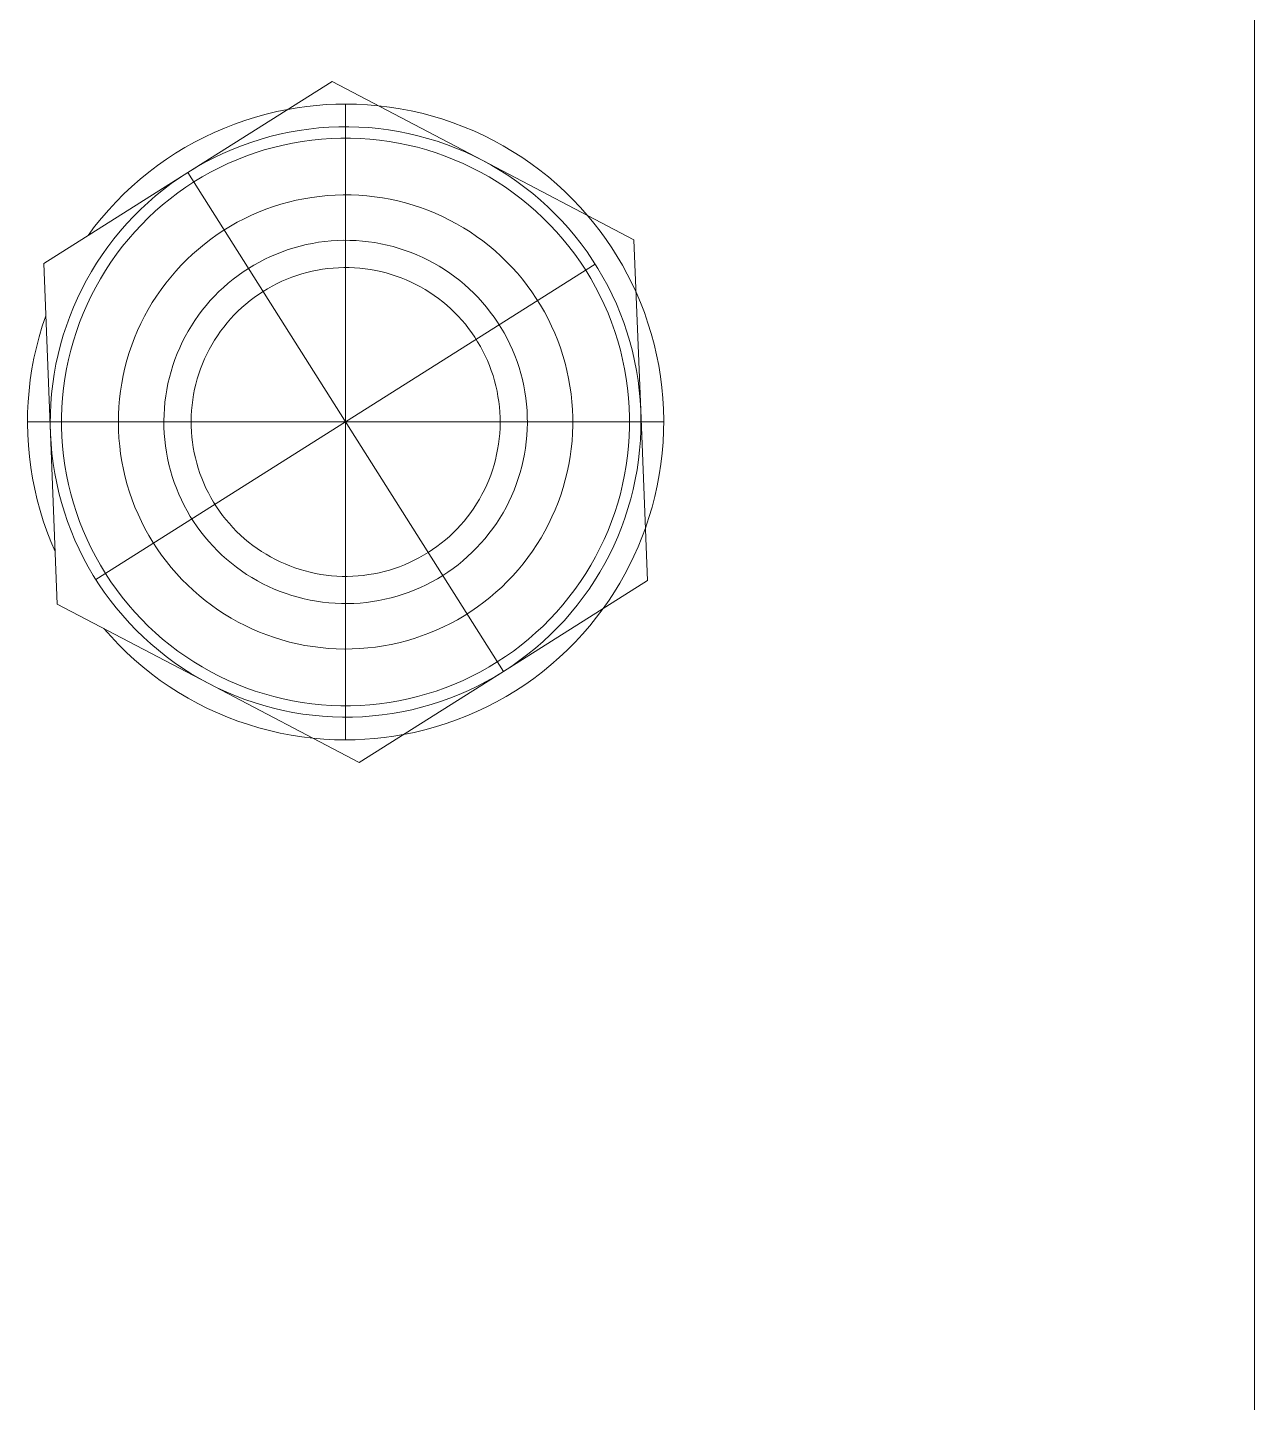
# Model space of a CAD drawing. Header units: millimetres. Extents: x -402 to 3954, y -41 to 3282.
# Drawn here: x 1717.63 to 1744.63, y 1286.32 to 1316.59 of the extents above; entities that cross this region are included whole.
import ezdxf

# ---------------------------------------------------------------- set-up
doc = ezdxf.new("R2010")
doc.units = ezdxf.units.MM
doc.layers.add('ZANO_R', color=7, linetype='Continuous', lineweight=0)

msp = doc.modelspace()

# ---------------------------------------------------------------- linework, layer by layer
at = {"layer": 'ZANO_R'}
for p, q in [((1744.632, 1262.905), (1744.632, 1692.905)), ((1724.332, 1315.405), (1721.159, 1313.4)), ((1727.654, 1313.66), (1724.332, 1315.405)), ((1723.568, 1314.824), (1723.78, 1314.853)), ((1723.78, 1314.853), (1723.992, 1314.876)), ((1723.992, 1314.876), (1724.205, 1314.892)), ((1724.205, 1314.892), (1724.418, 1314.902)), ((1724.418, 1314.902), (1724.632, 1314.905)), ((1724.632, 1314.905), (1724.873, 1314.901)), ((1724.632, 1300.905), (1724.632, 1314.905)), ((1724.873, 1314.901), (1725.114, 1314.889)), ((1725.114, 1314.889), (1725.354, 1314.868)), ((1725.354, 1314.868), (1725.594, 1314.839)), ((1725.594, 1314.839), (1725.833, 1314.801)), ((1722.188, 1314.465), (1722.416, 1314.545)), ((1722.416, 1314.545), (1722.647, 1314.618)), ((1722.647, 1314.618), (1722.88, 1314.683)), ((1722.88, 1314.683), (1723.115, 1314.739)), ((1723.115, 1314.739), (1723.352, 1314.787)), ((1723.358, 1314.788), (1723.568, 1314.824)), ((1725.833, 1314.801), (1726.071, 1314.756)), ((1726.071, 1314.756), (1726.307, 1314.702)), ((1726.307, 1314.702), (1726.541, 1314.64)), ((1726.541, 1314.64), (1726.772, 1314.57)), ((1726.772, 1314.57), (1727.001, 1314.492)), ((1721.523, 1314.177), (1721.741, 1314.281)), ((1721.741, 1314.281), (1721.963, 1314.377)), ((1721.963, 1314.377), (1722.188, 1314.465)), ((1722.964, 1314.188), (1723.177, 1314.24)), ((1723.177, 1314.24), (1723.391, 1314.286)), ((1723.391, 1314.286), (1723.608, 1314.324)), ((1723.608, 1314.324), (1723.825, 1314.355)), ((1723.825, 1314.355), (1724.043, 1314.379)), ((1724.043, 1314.379), (1724.262, 1314.395)), ((1724.262, 1314.395), (1724.482, 1314.403)), ((1724.482, 1314.403), (1724.701, 1314.405)), ((1724.701, 1314.405), (1724.921, 1314.399)), ((1724.921, 1314.399), (1725.14, 1314.385)), ((1725.14, 1314.385), (1725.358, 1314.364)), ((1725.358, 1314.364), (1725.576, 1314.336)), ((1725.576, 1314.336), (1725.793, 1314.301)), ((1725.793, 1314.301), (1726.008, 1314.258)), ((1726.008, 1314.258), (1726.222, 1314.208)), ((1727.001, 1314.492), (1727.228, 1314.406)), ((1727.228, 1314.406), (1727.451, 1314.312)), ((1727.451, 1314.312), (1727.671, 1314.211)), ((1720.891, 1313.822), (1721.097, 1313.948)), ((1721.097, 1313.948), (1721.308, 1314.066)), ((1721.308, 1314.066), (1721.523, 1314.177)), ((1722.132, 1313.906), (1722.337, 1313.987)), ((1722.337, 1313.987), (1722.543, 1314.061)), ((1722.543, 1314.061), (1722.752, 1314.128)), ((1722.752, 1314.128), (1722.964, 1314.188)), ((1723.048, 1313.951), (1722.842, 1313.894)), ((1723.255, 1314.002), (1723.048, 1313.951)), ((1723.464, 1314.045), (1723.255, 1314.002)), ((1723.674, 1314.081), (1723.464, 1314.045)), ((1723.886, 1314.111), (1723.674, 1314.081)), ((1724.098, 1314.132), (1723.886, 1314.111)), ((1724.311, 1314.147), (1724.098, 1314.132)), ((1724.524, 1314.154), (1724.311, 1314.147)), ((1724.738, 1314.154), (1724.524, 1314.154)), ((1724.951, 1314.147), (1724.738, 1314.154)), ((1725.164, 1314.132), (1724.951, 1314.147)), ((1725.376, 1314.111), (1725.164, 1314.132)), ((1725.588, 1314.082), (1725.376, 1314.111)), ((1725.798, 1314.045), (1725.588, 1314.082)), ((1726.007, 1314.002), (1725.798, 1314.045)), ((1726.214, 1313.952), (1726.007, 1314.002)), ((1726.42, 1313.894), (1726.214, 1313.952)), ((1726.222, 1314.208), (1726.434, 1314.15)), ((1726.434, 1314.15), (1726.644, 1314.086)), ((1726.644, 1314.086), (1726.851, 1314.014)), ((1726.851, 1314.014), (1727.057, 1313.936)), ((1727.057, 1313.936), (1727.259, 1313.851)), ((1727.671, 1314.211), (1727.887, 1314.102)), ((1727.887, 1314.102), (1728.099, 1313.986)), ((1728.099, 1313.986), (1728.307, 1313.863)), ((1720.491, 1313.549), (1720.689, 1313.689)), ((1720.689, 1313.689), (1720.891, 1313.822)), ((1721.347, 1313.514), (1721.538, 1313.622)), ((1721.538, 1313.622), (1721.733, 1313.723)), ((1721.733, 1313.723), (1721.931, 1313.818)), ((1721.931, 1313.818), (1722.132, 1313.906)), ((1722.239, 1313.679), (1722.043, 1313.594)), ((1722.438, 1313.758), (1722.239, 1313.679)), ((1722.639, 1313.829), (1722.438, 1313.758)), ((1722.842, 1313.894), (1722.639, 1313.829)), ((1726.623, 1313.829), (1726.42, 1313.894)), ((1726.824, 1313.758), (1726.623, 1313.829)), ((1727.023, 1313.68), (1726.824, 1313.758)), ((1727.218, 1313.595), (1727.023, 1313.68)), ((1727.259, 1313.851), (1727.458, 1313.758)), ((1727.458, 1313.758), (1727.654, 1313.66)), ((1727.654, 1313.66), (1727.847, 1313.554)), ((1730.977, 1311.915), (1727.654, 1313.66)), ((1728.307, 1313.863), (1728.511, 1313.732)), ((1728.511, 1313.732), (1728.71, 1313.594)), ((1721.159, 1313.4), (1717.987, 1311.395)), ((1720.111, 1313.25), (1720.299, 1313.403)), ((1720.299, 1313.403), (1720.491, 1313.549)), ((1720.976, 1313.28), (1721.159, 1313.4)), ((1721.159, 1313.4), (1721.347, 1313.514)), ((1728.104, 1302.41), (1721.159, 1313.4)), ((1721.661, 1313.404), (1721.475, 1313.3)), ((1721.851, 1313.503), (1721.661, 1313.404)), ((1722.043, 1313.594), (1721.851, 1313.503)), ((1727.411, 1313.503), (1727.218, 1313.595)), ((1727.601, 1313.405), (1727.411, 1313.503)), ((1727.787, 1313.3), (1727.601, 1313.405)), ((1727.847, 1313.554), (1728.036, 1313.442)), ((1728.036, 1313.442), (1728.221, 1313.324)), ((1728.221, 1313.324), (1728.402, 1313.2)), ((1728.71, 1313.594), (1728.904, 1313.45)), ((1728.904, 1313.45), (1729.093, 1313.299)), ((1719.753, 1312.925), (1719.93, 1313.091)), ((1719.93, 1313.091), (1720.111, 1313.25)), ((1720.451, 1312.882), (1720.621, 1313.021)), ((1720.621, 1313.021), (1720.796, 1313.153)), ((1720.796, 1313.153), (1720.976, 1313.28)), ((1721.114, 1313.072), (1720.94, 1312.949)), ((1721.293, 1313.189), (1721.114, 1313.072)), ((1721.475, 1313.3), (1721.293, 1313.189)), ((1727.969, 1313.189), (1727.787, 1313.3)), ((1728.148, 1313.072), (1727.969, 1313.189)), ((1728.322, 1312.949), (1728.148, 1313.072)), ((1728.402, 1313.2), (1728.578, 1313.07)), ((1728.578, 1313.07), (1728.751, 1312.933)), ((1729.093, 1313.299), (1729.277, 1313.142)), ((1729.277, 1313.142), (1729.455, 1312.978)), ((1719.418, 1312.577), (1719.583, 1312.754)), ((1719.583, 1312.754), (1719.753, 1312.925)), ((1720.124, 1312.589), (1720.285, 1312.738)), ((1720.285, 1312.738), (1720.451, 1312.882)), ((1720.77, 1312.82), (1720.605, 1312.685)), ((1720.94, 1312.949), (1720.77, 1312.82)), ((1723.376, 1312.745), (1723.209, 1312.698)), ((1723.544, 1312.786), (1723.376, 1312.745)), ((1723.715, 1312.82), (1723.544, 1312.786)), ((1723.886, 1312.849), (1723.715, 1312.82)), ((1724.058, 1312.872), (1723.886, 1312.849)), ((1724.23, 1312.889), (1724.058, 1312.872)), ((1724.404, 1312.9), (1724.23, 1312.889)), ((1724.577, 1312.905), (1724.404, 1312.9)), ((1724.751, 1312.904), (1724.577, 1312.905)), ((1724.924, 1312.897), (1724.751, 1312.904)), ((1725.097, 1312.883), (1724.924, 1312.897)), ((1725.27, 1312.864), (1725.097, 1312.883)), ((1725.441, 1312.839), (1725.27, 1312.864)), ((1725.612, 1312.808), (1725.441, 1312.839)), ((1725.782, 1312.771), (1725.612, 1312.808)), ((1725.95, 1312.728), (1725.782, 1312.771)), ((1726.117, 1312.68), (1725.95, 1312.728)), ((1728.492, 1312.82), (1728.322, 1312.949)), ((1728.658, 1312.686), (1728.492, 1312.82)), ((1728.751, 1312.933), (1728.918, 1312.791)), ((1728.918, 1312.791), (1729.081, 1312.644)), ((1729.455, 1312.978), (1729.627, 1312.808)), ((1729.627, 1312.808), (1729.794, 1312.633)), ((1719.26, 1312.394), (1719.418, 1312.577)), ((1719.818, 1312.274), (1719.969, 1312.434)), ((1719.969, 1312.434), (1720.124, 1312.589)), ((1720.444, 1312.545), (1720.288, 1312.399)), ((1720.605, 1312.685), (1720.444, 1312.545)), ((1722.559, 1312.455), (1722.402, 1312.381)), ((1722.718, 1312.525), (1722.559, 1312.455)), ((1722.879, 1312.588), (1722.718, 1312.525)), ((1723.043, 1312.646), (1722.879, 1312.588)), ((1723.209, 1312.698), (1723.043, 1312.646)), ((1726.281, 1312.625), (1726.117, 1312.68)), ((1726.444, 1312.565), (1726.281, 1312.625)), ((1726.605, 1312.499), (1726.444, 1312.565)), ((1726.763, 1312.428), (1726.605, 1312.499)), ((1726.919, 1312.351), (1726.763, 1312.428)), ((1728.818, 1312.546), (1728.658, 1312.686)), ((1728.974, 1312.4), (1728.818, 1312.546)), ((1729.081, 1312.644), (1729.238, 1312.491)), ((1729.238, 1312.491), (1729.39, 1312.333)), ((1729.794, 1312.633), (1729.954, 1312.451)), ((1729.954, 1312.451), (1730.096, 1312.28)), ((1718.963, 1312.012), (1719.108, 1312.206)), ((1719.108, 1312.206), (1719.26, 1312.394)), ((1719.534, 1311.939), (1719.674, 1312.109)), ((1719.674, 1312.109), (1719.818, 1312.274)), ((1720.137, 1312.248), (1719.991, 1312.092)), ((1720.288, 1312.399), (1720.137, 1312.248)), ((1721.949, 1312.125), (1721.804, 1312.029)), ((1722.097, 1312.215), (1721.949, 1312.125)), ((1722.248, 1312.301), (1722.097, 1312.215)), ((1722.402, 1312.381), (1722.248, 1312.301)), ((1727.072, 1312.269), (1726.919, 1312.351)), ((1727.222, 1312.182), (1727.072, 1312.269)), ((1727.369, 1312.09), (1727.222, 1312.182)), ((1729.125, 1312.249), (1728.974, 1312.4)), ((1729.271, 1312.093), (1729.125, 1312.249)), ((1729.39, 1312.333), (1729.537, 1312.169)), ((1729.537, 1312.169), (1729.679, 1312.001)), ((1730.096, 1312.28), (1730.233, 1312.103)), ((1730.233, 1312.103), (1730.364, 1311.923)), ((1719.401, 1311.764), (1719.534, 1311.939)), ((1719.851, 1311.931), (1719.716, 1311.766)), ((1719.991, 1312.092), (1719.851, 1311.931)), ((1721.525, 1311.823), (1721.391, 1311.713)), ((1721.663, 1311.928), (1721.525, 1311.823)), ((1721.804, 1312.029), (1721.663, 1311.928)), ((1723.765, 1311.81), (1723.631, 1311.778)), ((1723.901, 1311.838), (1723.765, 1311.81)), ((1724.037, 1311.861), (1723.901, 1311.838)), ((1724.174, 1311.879), (1724.037, 1311.861)), ((1724.311, 1311.892), (1724.174, 1311.879)), ((1724.449, 1311.901), (1724.311, 1311.892)), ((1724.587, 1311.905), (1724.449, 1311.901)), ((1724.725, 1311.904), (1724.587, 1311.905)), ((1724.863, 1311.899), (1724.725, 1311.904)), ((1725.001, 1311.888), (1724.863, 1311.899)), ((1725.138, 1311.873), (1725.001, 1311.888)), ((1725.275, 1311.853), (1725.138, 1311.873)), ((1725.41, 1311.829), (1725.275, 1311.853)), ((1725.545, 1311.799), (1725.41, 1311.829)), ((1725.679, 1311.766), (1725.545, 1311.799)), ((1727.512, 1311.992), (1727.369, 1312.09)), ((1727.652, 1311.89), (1727.512, 1311.992)), ((1727.789, 1311.782), (1727.652, 1311.89)), ((1729.411, 1311.932), (1729.271, 1312.093)), ((1729.546, 1311.767), (1729.411, 1311.932)), ((1729.679, 1312.001), (1729.814, 1311.828)), ((1729.814, 1311.828), (1729.944, 1311.651)), ((1730.364, 1311.923), (1730.489, 1311.738)), ((1731.126, 1308.165), (1730.977, 1311.915)), ((1719.153, 1311.402), (1719.274, 1311.586)), ((1719.274, 1311.586), (1719.401, 1311.764)), ((1719.587, 1311.596), (1719.464, 1311.421)), ((1719.716, 1311.766), (1719.587, 1311.596)), ((1721.261, 1311.598), (1721.134, 1311.479)), ((1721.391, 1311.713), (1721.261, 1311.598)), ((1722.981, 1311.549), (1722.856, 1311.489)), ((1723.107, 1311.603), (1722.981, 1311.549)), ((1723.236, 1311.654), (1723.107, 1311.603)), ((1723.366, 1311.7), (1723.236, 1311.654)), ((1723.498, 1311.741), (1723.366, 1311.7)), ((1723.631, 1311.778), (1723.498, 1311.741)), ((1725.812, 1311.727), (1725.679, 1311.766)), ((1725.943, 1311.684), (1725.812, 1311.727)), ((1726.073, 1311.637), (1725.943, 1311.684)), ((1726.201, 1311.585), (1726.073, 1311.637)), ((1726.327, 1311.528), (1726.201, 1311.585)), ((1726.451, 1311.468), (1726.327, 1311.528)), ((1727.921, 1311.67), (1727.789, 1311.782)), ((1728.05, 1311.554), (1727.921, 1311.67)), ((1728.175, 1311.433), (1728.05, 1311.554)), ((1729.675, 1311.597), (1729.546, 1311.767)), ((1729.798, 1311.422), (1729.675, 1311.597)), ((1729.944, 1311.651), (1730.067, 1311.47)), ((1730.489, 1311.738), (1730.608, 1311.55)), ((1730.608, 1311.55), (1730.721, 1311.358)), ((1717.987, 1311.395), (1718.137, 1307.646)), ((1718.929, 1311.025), (1719.038, 1311.215)), ((1719.038, 1311.215), (1719.153, 1311.402)), ((1719.137, 1304.433), (1730.126, 1311.377)), ((1719.347, 1311.243), (1719.236, 1311.06)), ((1719.464, 1311.421), (1719.347, 1311.243)), ((1720.895, 1311.228), (1720.782, 1311.096)), ((1721.013, 1311.355), (1720.895, 1311.228)), ((1721.134, 1311.479), (1721.013, 1311.355)), ((1722.379, 1311.211), (1722.267, 1311.131)), ((1722.495, 1311.287), (1722.379, 1311.211)), ((1722.613, 1311.358), (1722.495, 1311.287)), ((1722.733, 1311.426), (1722.613, 1311.358)), ((1722.856, 1311.489), (1722.733, 1311.426)), ((1723.668, 1311.166), (1723.781, 1311.197)), ((1723.781, 1311.197), (1723.895, 1311.225)), ((1723.895, 1311.225), (1724.01, 1311.248)), ((1724.01, 1311.248), (1724.126, 1311.267)), ((1724.126, 1311.267), (1724.242, 1311.283)), ((1724.242, 1311.283), (1724.359, 1311.294)), ((1724.359, 1311.294), (1724.476, 1311.302)), ((1724.476, 1311.302), (1724.594, 1311.305)), ((1724.594, 1311.305), (1724.711, 1311.304)), ((1724.711, 1311.304), (1724.828, 1311.3)), ((1724.828, 1311.3), (1724.945, 1311.291)), ((1724.945, 1311.291), (1725.062, 1311.278)), ((1725.062, 1311.278), (1725.178, 1311.261)), ((1725.178, 1311.261), (1725.294, 1311.24)), ((1725.294, 1311.24), (1725.408, 1311.215)), ((1725.408, 1311.215), (1725.522, 1311.187)), ((1726.573, 1311.403), (1726.451, 1311.468)), ((1726.692, 1311.334), (1726.573, 1311.403)), ((1726.809, 1311.26), (1726.692, 1311.334)), ((1726.924, 1311.183), (1726.809, 1311.26)), ((1728.295, 1311.308), (1728.175, 1311.433)), ((1728.411, 1311.179), (1728.295, 1311.308)), ((1729.915, 1311.244), (1729.798, 1311.422)), ((1729.915, 1311.244), (1730.026, 1311.061)), ((1730.067, 1311.47), (1730.184, 1311.284)), ((1730.184, 1311.284), (1730.295, 1311.095)), ((1730.721, 1311.358), (1730.828, 1311.162)), ((1718.827, 1310.83), (1718.929, 1311.025)), ((1719.236, 1311.06), (1719.132, 1310.874)), ((1720.673, 1310.96), (1720.57, 1310.821)), ((1720.782, 1311.096), (1720.673, 1310.96)), ((1722.05, 1310.96), (1721.946, 1310.869)), ((1722.157, 1311.048), (1722.05, 1310.96)), ((1722.267, 1311.131), (1722.157, 1311.048)), ((1722.916, 1310.84), (1723.018, 1310.898)), ((1723.018, 1310.898), (1723.122, 1310.952)), ((1723.122, 1310.952), (1723.228, 1311.002)), ((1723.228, 1311.002), (1723.336, 1311.049)), ((1723.336, 1311.049), (1723.445, 1311.092)), ((1723.445, 1311.092), (1723.556, 1311.131)), ((1723.556, 1311.131), (1723.668, 1311.166)), ((1725.522, 1311.187), (1725.635, 1311.154)), ((1725.635, 1311.154), (1725.746, 1311.117)), ((1725.746, 1311.117), (1725.857, 1311.077)), ((1725.857, 1311.077), (1725.965, 1311.033)), ((1725.965, 1311.033), (1726.072, 1310.985)), ((1726.072, 1310.985), (1726.178, 1310.933)), ((1726.178, 1310.933), (1726.281, 1310.878)), ((1727.036, 1311.102), (1726.924, 1311.183)), ((1727.144, 1311.017), (1727.036, 1311.102)), ((1727.25, 1310.929), (1727.144, 1311.017)), ((1727.353, 1310.836), (1727.25, 1310.929)), ((1728.522, 1311.046), (1728.411, 1311.179)), ((1728.629, 1310.909), (1728.522, 1311.046)), ((1728.731, 1310.768), (1728.629, 1310.909)), ((1730.026, 1311.061), (1730.131, 1310.875)), ((1730.295, 1311.095), (1730.4, 1310.901)), ((1730.4, 1310.901), (1730.498, 1310.705)), ((1730.828, 1311.162), (1730.928, 1310.963)), ((1730.928, 1310.963), (1731.023, 1310.761)), ((1718.643, 1310.432), (1718.731, 1310.633)), ((1718.731, 1310.633), (1718.827, 1310.83)), ((1719.034, 1310.685), (1718.942, 1310.492)), ((1719.132, 1310.874), (1719.034, 1310.685)), ((1720.471, 1310.678), (1720.377, 1310.532)), ((1720.57, 1310.821), (1720.471, 1310.678)), ((1721.748, 1310.677), (1721.654, 1310.576)), ((1721.845, 1310.775), (1721.748, 1310.677)), ((1721.946, 1310.869), (1721.845, 1310.775)), ((1722.528, 1310.576), (1722.621, 1310.647)), ((1722.621, 1310.647), (1722.717, 1310.715)), ((1722.717, 1310.715), (1722.815, 1310.779)), ((1722.815, 1310.779), (1722.916, 1310.84)), ((1726.281, 1310.878), (1726.383, 1310.819)), ((1726.383, 1310.819), (1726.483, 1310.757)), ((1726.483, 1310.757), (1726.58, 1310.692)), ((1726.58, 1310.692), (1726.675, 1310.623)), ((1726.675, 1310.623), (1726.768, 1310.55)), ((1727.453, 1310.741), (1727.353, 1310.836)), ((1727.549, 1310.642), (1727.453, 1310.741)), ((1727.642, 1310.539), (1727.549, 1310.642)), ((1728.828, 1310.624), (1728.731, 1310.768)), ((1728.919, 1310.477), (1728.828, 1310.624)), ((1730.131, 1310.875), (1730.229, 1310.686)), ((1730.229, 1310.686), (1730.32, 1310.493)), ((1730.498, 1310.705), (1730.589, 1310.505)), ((1731.023, 1310.761), (1731.117, 1310.538)), ((1718.561, 1310.228), (1718.643, 1310.432)), ((1718.857, 1310.296), (1718.779, 1310.098)), ((1718.942, 1310.492), (1718.857, 1310.296)), ((1720.289, 1310.383), (1720.205, 1310.231)), ((1720.377, 1310.532), (1720.289, 1310.383)), ((1721.477, 1310.364), (1721.394, 1310.254)), ((1721.563, 1310.472), (1721.477, 1310.364)), ((1721.654, 1310.576), (1721.563, 1310.472)), ((1722.18, 1310.261), (1722.263, 1310.345)), ((1722.263, 1310.345), (1722.349, 1310.425)), ((1722.349, 1310.425), (1722.437, 1310.502)), ((1722.437, 1310.502), (1722.528, 1310.576)), ((1726.768, 1310.55), (1726.858, 1310.475)), ((1726.858, 1310.475), (1726.945, 1310.397)), ((1726.945, 1310.397), (1727.03, 1310.315)), ((1727.03, 1310.315), (1727.111, 1310.231)), ((1727.731, 1310.434), (1727.642, 1310.539)), ((1727.816, 1310.325), (1727.731, 1310.434)), ((1727.898, 1310.214), (1727.816, 1310.325)), ((1729.006, 1310.327), (1728.919, 1310.477)), ((1729.087, 1310.173), (1729.006, 1310.327)), ((1730.32, 1310.493), (1730.406, 1310.298)), ((1730.406, 1310.298), (1730.484, 1310.099)), ((1730.589, 1310.505), (1730.673, 1310.303)), ((1730.673, 1310.303), (1730.751, 1310.097)), ((1731.117, 1310.538), (1731.205, 1310.312)), ((1731.205, 1310.312), (1731.284, 1310.084)), ((1717.887, 1309.78), (1717.956, 1310.012)), ((1717.956, 1310.012), (1718.033, 1310.242)), ((1718.418, 1309.813), (1718.486, 1310.022)), ((1718.486, 1310.022), (1718.561, 1310.228)), ((1718.779, 1310.098), (1718.707, 1309.897)), ((1720.127, 1310.076), (1720.055, 1309.918)), ((1720.205, 1310.231), (1720.127, 1310.076)), ((1721.239, 1310.025), (1721.168, 1309.906)), ((1721.314, 1310.141), (1721.239, 1310.025)), ((1721.394, 1310.254), (1721.314, 1310.141)), ((1721.879, 1309.901), (1721.95, 1309.995)), ((1721.95, 1309.995), (1722.024, 1310.087)), ((1722.024, 1310.087), (1722.1, 1310.175)), ((1722.1, 1310.175), (1722.18, 1310.261)), ((1727.111, 1310.231), (1727.19, 1310.144)), ((1727.19, 1310.144), (1727.266, 1310.055)), ((1727.266, 1310.055), (1727.339, 1309.962)), ((1727.976, 1310.1), (1727.898, 1310.214)), ((1728.049, 1309.983), (1727.976, 1310.1)), ((1728.119, 1309.864), (1728.049, 1309.983)), ((1729.164, 1310.017), (1729.087, 1310.173)), ((1729.234, 1309.859), (1729.164, 1310.017)), ((1730.484, 1310.099), (1730.555, 1309.898)), ((1730.751, 1310.097), (1730.821, 1309.889)), ((1731.284, 1310.084), (1731.355, 1309.853)), ((1717.827, 1309.546), (1717.887, 1309.78)), ((1718.357, 1309.602), (1718.418, 1309.813)), ((1718.643, 1309.693), (1718.585, 1309.488)), ((1718.707, 1309.897), (1718.643, 1309.693)), ((1719.988, 1309.758), (1719.926, 1309.596)), ((1720.055, 1309.918), (1719.988, 1309.758)), ((1721.101, 1309.786), (1721.038, 1309.663)), ((1721.168, 1309.906), (1721.101, 1309.786)), ((1721.688, 1309.606), (1721.748, 1309.707)), ((1721.748, 1309.707), (1721.812, 1309.805)), ((1721.812, 1309.805), (1721.879, 1309.901)), ((1727.339, 1309.962), (1727.408, 1309.868)), ((1727.408, 1309.868), (1727.474, 1309.771)), ((1727.474, 1309.771), (1727.537, 1309.672)), ((1728.185, 1309.742), (1728.119, 1309.864)), ((1728.246, 1309.619), (1728.185, 1309.742)), ((1729.299, 1309.698), (1729.234, 1309.859)), ((1729.359, 1309.535), (1729.299, 1309.698)), ((1730.555, 1309.898), (1730.62, 1309.695)), ((1730.62, 1309.695), (1730.678, 1309.489)), ((1730.821, 1309.889), (1730.885, 1309.679)), ((1730.885, 1309.679), (1730.941, 1309.467)), ((1731.355, 1309.853), (1731.418, 1309.619)), ((1717.774, 1309.31), (1717.827, 1309.546)), ((1718.257, 1309.174), (1718.303, 1309.389)), ((1718.303, 1309.389), (1718.357, 1309.602)), ((1718.585, 1309.488), (1718.535, 1309.281)), ((1719.87, 1309.432), (1719.82, 1309.265)), ((1719.926, 1309.596), (1719.87, 1309.432)), ((1720.926, 1309.411), (1720.876, 1309.282)), ((1720.98, 1309.538), (1720.926, 1309.411)), ((1721.038, 1309.663), (1720.98, 1309.538)), ((1721.528, 1309.293), (1721.577, 1309.399)), ((1721.577, 1309.399), (1721.631, 1309.504)), ((1721.631, 1309.504), (1721.688, 1309.606)), ((1727.537, 1309.672), (1727.596, 1309.57)), ((1727.596, 1309.57), (1727.652, 1309.467)), ((1727.652, 1309.467), (1727.704, 1309.362)), ((1728.303, 1309.493), (1728.246, 1309.619)), ((1728.356, 1309.365), (1728.303, 1309.493)), ((1729.412, 1309.37), (1729.359, 1309.535)), ((1730.678, 1309.489), (1730.728, 1309.282)), ((1730.941, 1309.467), (1730.99, 1309.253)), ((1731.418, 1309.619), (1731.474, 1309.383)), ((1731.474, 1309.383), (1731.521, 1309.146)), ((1717.729, 1309.072), (1717.774, 1309.31)), ((1718.217, 1308.958), (1718.257, 1309.174)), ((1718.535, 1309.281), (1718.491, 1309.072)), ((1719.776, 1309.098), (1719.737, 1308.928)), ((1719.82, 1309.265), (1719.776, 1309.098)), ((1720.831, 1309.151), (1720.79, 1309.019)), ((1720.876, 1309.282), (1720.831, 1309.151)), ((1721.401, 1308.964), (1721.439, 1309.075)), ((1721.439, 1309.075), (1721.481, 1309.185)), ((1721.481, 1309.185), (1721.528, 1309.293)), ((1727.704, 1309.362), (1727.752, 1309.255)), ((1727.752, 1309.255), (1727.797, 1309.146)), ((1727.797, 1309.146), (1727.838, 1309.036)), ((1728.404, 1309.236), (1728.356, 1309.365)), ((1728.447, 1309.105), (1728.404, 1309.236)), ((1728.487, 1308.972), (1728.447, 1309.105)), ((1729.46, 1309.203), (1729.412, 1309.37)), ((1729.502, 1309.035), (1729.46, 1309.203)), ((1730.728, 1309.282), (1730.771, 1309.073)), ((1730.99, 1309.253), (1731.032, 1309.037)), ((1731.521, 1309.146), (1731.559, 1308.907)), ((1717.665, 1308.592), (1717.693, 1308.833)), ((1717.693, 1308.833), (1717.729, 1309.072)), ((1718.185, 1308.741), (1718.217, 1308.958)), ((1718.455, 1308.861), (1718.426, 1308.65)), ((1718.491, 1309.072), (1718.455, 1308.861)), ((1719.737, 1308.928), (1719.705, 1308.758)), ((1720.754, 1308.886), (1720.722, 1308.752)), ((1720.79, 1309.019), (1720.754, 1308.886)), ((1721.335, 1308.739), (1721.366, 1308.852)), ((1721.366, 1308.852), (1721.401, 1308.964)), ((1727.838, 1309.036), (1727.875, 1308.925)), ((1727.875, 1308.925), (1727.908, 1308.812)), ((1727.908, 1308.812), (1727.938, 1308.699)), ((1728.521, 1308.839), (1728.487, 1308.972)), ((1728.551, 1308.704), (1728.521, 1308.839)), ((1729.539, 1308.865), (1729.502, 1309.035)), ((1729.569, 1308.694), (1729.539, 1308.865)), ((1730.771, 1309.073), (1730.808, 1308.862)), ((1730.808, 1308.862), (1730.837, 1308.651)), ((1731.032, 1309.037), (1731.067, 1308.82)), ((1731.067, 1308.82), (1731.094, 1308.603)), ((1731.559, 1308.907), (1731.59, 1308.667)), ((1717.646, 1308.351), (1717.665, 1308.592)), ((1718.144, 1308.304), (1718.161, 1308.523)), ((1718.161, 1308.523), (1718.185, 1308.741)), ((1718.426, 1308.65), (1718.404, 1308.438)), ((1719.678, 1308.586), (1719.657, 1308.414)), ((1719.705, 1308.758), (1719.678, 1308.586)), ((1720.673, 1308.48), (1720.656, 1308.343)), ((1720.695, 1308.616), (1720.673, 1308.48)), ((1720.722, 1308.752), (1720.695, 1308.616)), ((1721.267, 1308.394), (1721.286, 1308.51)), ((1721.286, 1308.51), (1721.309, 1308.625)), ((1721.309, 1308.625), (1721.335, 1308.739)), ((1727.938, 1308.699), (1727.963, 1308.584)), ((1727.963, 1308.584), (1727.984, 1308.469)), ((1727.984, 1308.469), (1728.002, 1308.353)), ((1728.576, 1308.568), (1728.551, 1308.704)), ((1728.597, 1308.432), (1728.576, 1308.568)), ((1729.593, 1308.522), (1729.569, 1308.694)), ((1729.612, 1308.35), (1729.593, 1308.522)), ((1730.837, 1308.651), (1730.859, 1308.439)), ((1731.094, 1308.603), (1731.114, 1308.384)), ((1731.59, 1308.667), (1731.612, 1308.426)), ((1717.634, 1308.11), (1717.646, 1308.351)), ((1718.134, 1308.085), (1718.144, 1308.304)), ((1718.39, 1308.225), (1718.382, 1308.011)), ((1718.404, 1308.438), (1718.39, 1308.225)), ((1719.643, 1308.241), (1719.634, 1308.068)), ((1719.657, 1308.414), (1719.643, 1308.241)), ((1720.643, 1308.205), (1720.635, 1308.068)), ((1720.656, 1308.343), (1720.643, 1308.205)), ((1721.241, 1308.16), (1721.252, 1308.277)), ((1721.252, 1308.277), (1721.267, 1308.394)), ((1728.002, 1308.353), (1728.015, 1308.236)), ((1728.015, 1308.236), (1728.025, 1308.119)), ((1728.613, 1308.294), (1728.597, 1308.432)), ((1728.624, 1308.157), (1728.613, 1308.294)), ((1729.624, 1308.176), (1729.612, 1308.35)), ((1729.631, 1308.003), (1729.624, 1308.176)), ((1730.859, 1308.439), (1730.873, 1308.226)), ((1730.873, 1308.226), (1730.881, 1308.013)), ((1731.114, 1308.384), (1731.126, 1308.165)), ((1731.612, 1308.426), (1731.626, 1308.185)), ((1731.626, 1308.185), (1731.631, 1307.943)), ((1717.632, 1307.868), (1717.634, 1308.11)), ((1717.632, 1307.905), (1718.126, 1307.905)), ((1717.637, 1307.626), (1717.632, 1307.868)), ((1718.126, 1307.905), (1731.137, 1307.905)), ((1718.132, 1307.865), (1718.134, 1308.085)), ((1718.137, 1307.646), (1718.132, 1307.865)), ((1718.382, 1308.011), (1718.382, 1307.798)), ((1719.634, 1308.068), (1719.632, 1307.894)), ((1719.632, 1307.894), (1719.635, 1307.721)), ((1720.635, 1308.068), (1720.632, 1307.93)), ((1720.632, 1307.93), (1720.633, 1307.792)), ((1721.232, 1307.926), (1721.234, 1308.043)), ((1721.233, 1307.809), (1721.232, 1307.926)), ((1721.234, 1308.043), (1721.241, 1308.16)), ((1728.025, 1308.119), (1728.03, 1308.002)), ((1728.031, 1307.884), (1728.029, 1307.767)), ((1728.03, 1308.002), (1728.031, 1307.884)), ((1728.63, 1308.019), (1728.624, 1308.157)), ((1728.628, 1307.743), (1728.631, 1307.881)), ((1728.631, 1307.881), (1728.63, 1308.019)), ((1729.631, 1307.829), (1729.631, 1308.003)), ((1730.881, 1308.013), (1730.881, 1307.799)), ((1731.126, 1308.165), (1731.131, 1307.945)), ((1731.276, 1304.415), (1731.126, 1308.165)), ((1731.131, 1307.945), (1731.129, 1307.726)), ((1731.137, 1307.905), (1731.632, 1307.905)), ((1731.631, 1307.943), (1731.629, 1307.701)), ((1717.651, 1307.384), (1717.637, 1307.626)), ((1718.149, 1307.426), (1718.137, 1307.646)), ((1718.137, 1307.646), (1718.287, 1303.896)), ((1718.382, 1307.798), (1718.39, 1307.585)), ((1718.39, 1307.585), (1718.404, 1307.372)), ((1719.635, 1307.721), (1719.644, 1307.547)), ((1720.633, 1307.792), (1720.639, 1307.654)), ((1720.639, 1307.654), (1720.651, 1307.516)), ((1721.238, 1307.691), (1721.233, 1307.809)), ((1721.248, 1307.574), (1721.238, 1307.691)), ((1721.261, 1307.458), (1721.248, 1307.574)), ((1728.022, 1307.65), (1728.011, 1307.533)), ((1728.029, 1307.767), (1728.022, 1307.65)), ((1728.607, 1307.467), (1728.62, 1307.605)), ((1728.62, 1307.605), (1728.628, 1307.743)), ((1729.614, 1307.483), (1729.625, 1307.656)), ((1729.625, 1307.656), (1729.631, 1307.829)), ((1730.873, 1307.586), (1730.859, 1307.373)), ((1730.881, 1307.799), (1730.873, 1307.586)), ((1731.129, 1307.726), (1731.119, 1307.506)), ((1731.629, 1307.701), (1731.617, 1307.459)), ((1717.673, 1307.143), (1717.651, 1307.384)), ((1718.169, 1307.208), (1718.149, 1307.426)), ((1718.404, 1307.372), (1718.426, 1307.159)), ((1719.644, 1307.547), (1719.66, 1307.375)), ((1719.66, 1307.375), (1719.681, 1307.202)), ((1720.651, 1307.516), (1720.666, 1307.379)), ((1720.666, 1307.379), (1720.687, 1307.242)), ((1721.279, 1307.342), (1721.261, 1307.458)), ((1721.3, 1307.226), (1721.279, 1307.342)), ((1727.977, 1307.301), (1727.955, 1307.186)), ((1727.996, 1307.417), (1727.977, 1307.301)), ((1728.011, 1307.533), (1727.996, 1307.417)), ((1728.568, 1307.194), (1728.59, 1307.33)), ((1728.59, 1307.33), (1728.607, 1307.467)), ((1729.572, 1307.138), (1729.596, 1307.31)), ((1729.596, 1307.31), (1729.614, 1307.483)), ((1730.859, 1307.373), (1730.837, 1307.161)), ((1731.102, 1307.287), (1731.078, 1307.069)), ((1731.119, 1307.506), (1731.102, 1307.287)), ((1731.617, 1307.459), (1731.598, 1307.218)), ((1717.704, 1306.903), (1717.673, 1307.143)), ((1718.196, 1306.99), (1718.169, 1307.208)), ((1718.231, 1306.773), (1718.196, 1306.99)), ((1718.426, 1307.159), (1718.455, 1306.948)), ((1719.681, 1307.202), (1719.709, 1307.031)), ((1719.709, 1307.031), (1719.742, 1306.861)), ((1720.687, 1307.242), (1720.712, 1307.106)), ((1720.712, 1307.106), (1720.742, 1306.972)), ((1720.742, 1306.972), (1720.777, 1306.838)), ((1721.325, 1307.112), (1721.3, 1307.226)), ((1721.355, 1306.998), (1721.325, 1307.112)), ((1721.388, 1306.885), (1721.355, 1306.998)), ((1727.897, 1306.958), (1727.862, 1306.846)), ((1727.928, 1307.071), (1727.897, 1306.958)), ((1727.955, 1307.186), (1727.928, 1307.071)), ((1728.509, 1306.924), (1728.541, 1307.059)), ((1728.541, 1307.059), (1728.568, 1307.194)), ((1729.507, 1306.797), (1729.543, 1306.967)), ((1729.543, 1306.967), (1729.572, 1307.138)), ((1730.837, 1307.161), (1730.808, 1306.949)), ((1731.078, 1307.069), (1731.046, 1306.852)), ((1731.57, 1306.978), (1731.534, 1306.738)), ((1731.598, 1307.218), (1731.57, 1306.978)), ((1717.742, 1306.664), (1717.704, 1306.903)), ((1717.789, 1306.427), (1717.742, 1306.664)), ((1718.273, 1306.558), (1718.231, 1306.773)), ((1718.455, 1306.948), (1718.492, 1306.738)), ((1718.492, 1306.738), (1718.535, 1306.529)), ((1719.742, 1306.861), (1719.781, 1306.692)), ((1719.781, 1306.692), (1719.826, 1306.524)), ((1720.777, 1306.838), (1720.816, 1306.706)), ((1720.816, 1306.706), (1720.859, 1306.575)), ((1721.425, 1306.774), (1721.388, 1306.885)), ((1721.466, 1306.664), (1721.425, 1306.774)), ((1721.511, 1306.556), (1721.466, 1306.664)), ((1727.824, 1306.735), (1727.782, 1306.626)), ((1727.862, 1306.846), (1727.824, 1306.735)), ((1728.387, 1306.529), (1728.432, 1306.659)), ((1728.432, 1306.659), (1728.473, 1306.791)), ((1728.473, 1306.791), (1728.509, 1306.924)), ((1729.466, 1306.629), (1729.507, 1306.797)), ((1730.772, 1306.739), (1730.728, 1306.53)), ((1730.808, 1306.949), (1730.772, 1306.739)), ((1731.046, 1306.852), (1731.006, 1306.636)), ((1731.534, 1306.738), (1731.489, 1306.501)), ((1717.845, 1306.191), (1717.789, 1306.427)), ((1718.322, 1306.344), (1718.273, 1306.558)), ((1718.535, 1306.529), (1718.586, 1306.321)), ((1719.826, 1306.524), (1719.877, 1306.358)), ((1719.877, 1306.358), (1719.934, 1306.194)), ((1720.859, 1306.575), (1720.908, 1306.445)), ((1720.908, 1306.445), (1720.96, 1306.317)), ((1721.559, 1306.449), (1721.511, 1306.556)), ((1721.611, 1306.344), (1721.559, 1306.449)), ((1727.686, 1306.411), (1727.632, 1306.307)), ((1727.736, 1306.518), (1727.686, 1306.411)), ((1727.782, 1306.626), (1727.736, 1306.518)), ((1728.283, 1306.273), (1728.337, 1306.4)), ((1728.337, 1306.4), (1728.387, 1306.529)), ((1729.366, 1306.296), (1729.419, 1306.462)), ((1729.419, 1306.462), (1729.466, 1306.629)), ((1730.728, 1306.53), (1730.678, 1306.323)), ((1730.96, 1306.421), (1730.906, 1306.209)), ((1731.006, 1306.636), (1730.96, 1306.421)), ((1731.489, 1306.501), (1731.436, 1306.264)), ((1717.908, 1305.958), (1717.845, 1306.191)), ((1718.378, 1306.131), (1718.322, 1306.344)), ((1718.442, 1305.921), (1718.378, 1306.131)), ((1718.586, 1306.321), (1718.643, 1306.116)), ((1718.643, 1306.116), (1718.708, 1305.912)), ((1719.934, 1306.194), (1719.996, 1306.032)), ((1720.96, 1306.317), (1721.017, 1306.192)), ((1721.017, 1306.192), (1721.078, 1306.068)), ((1721.078, 1306.068), (1721.144, 1305.946)), ((1721.667, 1306.24), (1721.611, 1306.344)), ((1721.726, 1306.139), (1721.667, 1306.24)), ((1721.789, 1306.04), (1721.726, 1306.139)), ((1727.515, 1306.104), (1727.451, 1306.005)), ((1727.575, 1306.204), (1727.515, 1306.104)), ((1727.632, 1306.307), (1727.575, 1306.204)), ((1728.162, 1306.025), (1728.225, 1306.148)), ((1728.225, 1306.148), (1728.283, 1306.273)), ((1729.243, 1305.972), (1729.307, 1306.133)), ((1729.307, 1306.133), (1729.366, 1306.296)), ((1730.62, 1306.117), (1730.556, 1305.914)), ((1730.678, 1306.323), (1730.62, 1306.117)), ((1730.906, 1306.209), (1730.845, 1305.998)), ((1731.436, 1306.264), (1731.376, 1306.03)), ((1717.979, 1305.727), (1717.908, 1305.958)), ((1718.512, 1305.713), (1718.442, 1305.921)), ((1718.708, 1305.912), (1718.779, 1305.711)), ((1719.996, 1306.032), (1720.064, 1305.872)), ((1720.064, 1305.872), (1720.137, 1305.715)), ((1721.144, 1305.946), (1721.214, 1305.827)), ((1721.214, 1305.827), (1721.287, 1305.71)), ((1721.855, 1305.943), (1721.789, 1306.04)), ((1721.925, 1305.848), (1721.855, 1305.943)), ((1721.997, 1305.756), (1721.925, 1305.848)), ((1722.073, 1305.666), (1721.997, 1305.756)), ((1727.313, 1305.815), (1727.24, 1305.724)), ((1727.384, 1305.909), (1727.313, 1305.815)), ((1727.451, 1306.005), (1727.384, 1305.909)), ((1727.949, 1305.67), (1728.024, 1305.786)), ((1728.024, 1305.786), (1728.095, 1305.904)), ((1728.095, 1305.904), (1728.162, 1306.025)), ((1729.097, 1305.657), (1729.173, 1305.813)), ((1729.173, 1305.813), (1729.243, 1305.972)), ((1730.556, 1305.914), (1730.484, 1305.713)), ((1730.777, 1305.789), (1730.702, 1305.582)), ((1730.845, 1305.998), (1730.777, 1305.789)), ((1731.307, 1305.798), (1731.23, 1305.569)), ((1731.376, 1306.03), (1731.307, 1305.798)), ((1718.058, 1305.498), (1717.979, 1305.727)), ((1718.146, 1305.272), (1718.058, 1305.498)), ((1718.59, 1305.508), (1718.512, 1305.713)), ((1718.674, 1305.305), (1718.59, 1305.508)), ((1718.779, 1305.711), (1718.857, 1305.513)), ((1718.857, 1305.513), (1718.943, 1305.317)), ((1720.137, 1305.715), (1720.216, 1305.56)), ((1720.216, 1305.56), (1720.3, 1305.408)), ((1721.287, 1305.71), (1721.365, 1305.596)), ((1721.365, 1305.596), (1721.447, 1305.485)), ((1721.447, 1305.485), (1721.532, 1305.376)), ((1722.152, 1305.579), (1722.073, 1305.666)), ((1722.233, 1305.495), (1722.152, 1305.579)), ((1722.318, 1305.414), (1722.233, 1305.495)), ((1727, 1305.466), (1726.914, 1305.386)), ((1727.083, 1305.549), (1727, 1305.466)), ((1727.163, 1305.635), (1727.083, 1305.549)), ((1727.24, 1305.724), (1727.163, 1305.635)), ((1727.7, 1305.339), (1727.786, 1305.446)), ((1727.786, 1305.446), (1727.869, 1305.557)), ((1727.869, 1305.557), (1727.949, 1305.67)), ((1728.931, 1305.352), (1729.017, 1305.503)), ((1729.017, 1305.503), (1729.097, 1305.657)), ((1730.406, 1305.514), (1730.321, 1305.318)), ((1730.484, 1305.713), (1730.406, 1305.514)), ((1730.702, 1305.582), (1730.62, 1305.379)), ((1731.23, 1305.569), (1731.152, 1305.36)), ((1718.24, 1305.05), (1718.146, 1305.272)), ((1718.765, 1305.105), (1718.674, 1305.305)), ((1718.943, 1305.317), (1719.034, 1305.124)), ((1720.3, 1305.408), (1720.389, 1305.259)), ((1720.389, 1305.259), (1720.483, 1305.114)), ((1721.532, 1305.376), (1721.621, 1305.271)), ((1721.621, 1305.271), (1721.714, 1305.169)), ((1721.714, 1305.169), (1721.81, 1305.07)), ((1722.405, 1305.335), (1722.318, 1305.414)), ((1722.495, 1305.26), (1722.405, 1305.335)), ((1722.588, 1305.188), (1722.495, 1305.26)), ((1722.683, 1305.119), (1722.588, 1305.188)), ((1726.642, 1305.163), (1726.546, 1305.095)), ((1726.735, 1305.234), (1726.642, 1305.163)), ((1726.826, 1305.308), (1726.735, 1305.234)), ((1726.914, 1305.386), (1726.826, 1305.308)), ((1727.515, 1305.133), (1727.609, 1305.235)), ((1727.609, 1305.235), (1727.7, 1305.339)), ((1728.743, 1305.06), (1728.839, 1305.205)), ((1728.839, 1305.205), (1728.931, 1305.352)), ((1730.321, 1305.318), (1730.229, 1305.126)), ((1730.532, 1305.178), (1730.436, 1304.98)), ((1730.62, 1305.379), (1730.532, 1305.178)), ((1731.068, 1305.153), (1730.977, 1304.95)), ((1731.152, 1305.36), (1731.068, 1305.153)), ((1718.863, 1304.909), (1718.765, 1305.105)), ((1718.968, 1304.716), (1718.863, 1304.909)), ((1719.034, 1305.124), (1719.132, 1304.935)), ((1719.132, 1304.935), (1719.237, 1304.749)), ((1720.483, 1305.114), (1720.583, 1304.971)), ((1720.583, 1304.971), (1720.687, 1304.833)), ((1721.81, 1305.07), (1721.91, 1304.974)), ((1721.91, 1304.974), (1722.013, 1304.882)), ((1722.013, 1304.882), (1722.119, 1304.793)), ((1722.78, 1305.053), (1722.683, 1305.119)), ((1722.88, 1304.991), (1722.78, 1305.053)), ((1722.982, 1304.932), (1722.88, 1304.991)), ((1723.085, 1304.877), (1722.982, 1304.932)), ((1723.191, 1304.826), (1723.085, 1304.877)), ((1726.141, 1304.859), (1726.035, 1304.808)), ((1726.245, 1304.912), (1726.141, 1304.859)), ((1726.347, 1304.97), (1726.245, 1304.912)), ((1726.448, 1305.031), (1726.347, 1304.97)), ((1726.546, 1305.095), (1726.448, 1305.031)), ((1727.106, 1304.763), (1727.213, 1304.85)), ((1727.213, 1304.85), (1727.317, 1304.941)), ((1727.317, 1304.941), (1727.418, 1305.035)), ((1727.418, 1305.035), (1727.515, 1305.133)), ((1728.536, 1304.782), (1728.642, 1304.919)), ((1728.642, 1304.919), (1728.743, 1305.06)), ((1730.131, 1304.936), (1730.027, 1304.75)), ((1730.229, 1305.126), (1730.131, 1304.936)), ((1730.436, 1304.98), (1730.334, 1304.786)), ((1730.977, 1304.95), (1730.88, 1304.749)), ((1719.079, 1304.526), (1718.968, 1304.716)), ((1719.237, 1304.749), (1719.348, 1304.567)), ((1719.465, 1304.388), (1719.348, 1304.567)), ((1720.687, 1304.833), (1720.796, 1304.698)), ((1720.796, 1304.698), (1720.91, 1304.566)), ((1720.91, 1304.566), (1721.028, 1304.439)), ((1722.119, 1304.793), (1722.227, 1304.708)), ((1722.227, 1304.708), (1722.339, 1304.627)), ((1722.339, 1304.627), (1722.454, 1304.55)), ((1722.454, 1304.55), (1722.571, 1304.477)), ((1723.298, 1304.778), (1723.191, 1304.826)), ((1723.407, 1304.734), (1723.298, 1304.778)), ((1723.517, 1304.693), (1723.407, 1304.734)), ((1723.628, 1304.657), (1723.517, 1304.693)), ((1723.741, 1304.624), (1723.628, 1304.657)), ((1723.855, 1304.595), (1723.741, 1304.624)), ((1723.969, 1304.57), (1723.855, 1304.595)), ((1724.085, 1304.549), (1723.969, 1304.57)), ((1724.201, 1304.533), (1724.085, 1304.549)), ((1724.318, 1304.52), (1724.201, 1304.533)), ((1725.137, 1304.543), (1725.021, 1304.528)), ((1725.253, 1304.562), (1725.137, 1304.543)), ((1725.368, 1304.586), (1725.253, 1304.562)), ((1725.482, 1304.613), (1725.368, 1304.586)), ((1725.595, 1304.645), (1725.482, 1304.613)), ((1725.707, 1304.68), (1725.595, 1304.645)), ((1725.818, 1304.719), (1725.707, 1304.68)), ((1725.927, 1304.762), (1725.818, 1304.719)), ((1726.035, 1304.808), (1725.927, 1304.762)), ((1726.768, 1304.524), (1726.884, 1304.599)), ((1726.884, 1304.599), (1726.996, 1304.679)), ((1726.996, 1304.679), (1727.106, 1304.763)), ((1728.31, 1304.518), (1728.425, 1304.648)), ((1728.425, 1304.648), (1728.536, 1304.782)), ((1729.916, 1304.568), (1729.799, 1304.389)), ((1730.027, 1304.75), (1729.916, 1304.568)), ((1730.225, 1304.595), (1730.11, 1304.408)), ((1730.334, 1304.786), (1730.225, 1304.595)), ((1730.776, 1304.552), (1730.666, 1304.358)), ((1730.88, 1304.749), (1730.776, 1304.552)), ((1719.196, 1304.341), (1719.079, 1304.526)), ((1719.32, 1304.159), (1719.196, 1304.341)), ((1719.588, 1304.214), (1719.465, 1304.388)), ((1721.028, 1304.439), (1721.15, 1304.316)), ((1721.15, 1304.316), (1721.277, 1304.198)), ((1722.571, 1304.477), (1722.69, 1304.408)), ((1722.69, 1304.408), (1722.812, 1304.343)), ((1722.812, 1304.343), (1722.936, 1304.282)), ((1722.936, 1304.282), (1723.062, 1304.226)), ((1724.435, 1304.511), (1724.318, 1304.52)), ((1724.552, 1304.506), (1724.435, 1304.511)), ((1724.669, 1304.505), (1724.552, 1304.506)), ((1724.787, 1304.509), (1724.669, 1304.505)), ((1724.904, 1304.516), (1724.787, 1304.509)), ((1725.021, 1304.528), (1724.904, 1304.516)), ((1726.156, 1304.207), (1726.282, 1304.262)), ((1726.282, 1304.262), (1726.407, 1304.321)), ((1726.407, 1304.321), (1726.53, 1304.384)), ((1726.53, 1304.384), (1726.65, 1304.452)), ((1726.65, 1304.452), (1726.768, 1304.524)), ((1727.938, 1304.154), (1728.066, 1304.271)), ((1728.066, 1304.271), (1728.19, 1304.393)), ((1728.104, 1302.41), (1731.276, 1304.415)), ((1728.19, 1304.393), (1728.31, 1304.518)), ((1729.799, 1304.389), (1729.676, 1304.215)), ((1730.11, 1304.408), (1729.989, 1304.225)), ((1730.666, 1304.358), (1730.55, 1304.167)), ((1719.449, 1303.982), (1719.32, 1304.159)), ((1719.585, 1303.809), (1719.449, 1303.982)), ((1719.717, 1304.044), (1719.588, 1304.214)), ((1719.852, 1303.878), (1719.717, 1304.044)), ((1721.277, 1304.198), (1721.408, 1304.083)), ((1721.408, 1304.083), (1721.542, 1303.974)), ((1721.542, 1303.974), (1721.68, 1303.869)), ((1723.062, 1304.226), (1723.19, 1304.174)), ((1723.19, 1304.174), (1723.32, 1304.126)), ((1723.32, 1304.126), (1723.451, 1304.083)), ((1723.451, 1304.083), (1723.584, 1304.045)), ((1723.584, 1304.045), (1723.718, 1304.011)), ((1723.718, 1304.011), (1723.853, 1303.982)), ((1723.853, 1303.982), (1723.989, 1303.957)), ((1723.989, 1303.957), (1724.125, 1303.937)), ((1724.125, 1303.937), (1724.262, 1303.922)), ((1724.952, 1303.918), (1725.089, 1303.932)), ((1725.089, 1303.932), (1725.226, 1303.95)), ((1725.226, 1303.95), (1725.363, 1303.973)), ((1725.363, 1303.973), (1725.498, 1304)), ((1725.498, 1304), (1725.632, 1304.032)), ((1725.632, 1304.032), (1725.765, 1304.069)), ((1725.765, 1304.069), (1725.897, 1304.111)), ((1725.897, 1304.111), (1726.027, 1304.157)), ((1726.027, 1304.157), (1726.156, 1304.207)), ((1727.53, 1303.831), (1727.67, 1303.934)), ((1727.67, 1303.934), (1727.806, 1304.042)), ((1727.806, 1304.042), (1727.938, 1304.154)), ((1729.547, 1304.045), (1729.412, 1303.879)), ((1729.676, 1304.215), (1729.547, 1304.045)), ((1729.862, 1304.046), (1729.729, 1303.872)), ((1729.989, 1304.225), (1729.862, 1304.046)), ((1730.428, 1303.981), (1730.3, 1303.798)), ((1730.55, 1304.167), (1730.428, 1303.981)), ((1718.287, 1303.896), (1721.609, 1302.151)), ((1719.726, 1303.641), (1719.585, 1303.809)), ((1719.873, 1303.478), (1719.726, 1303.641)), ((1719.992, 1303.717), (1719.852, 1303.878)), ((1720.138, 1303.561), (1719.992, 1303.717)), ((1721.68, 1303.869), (1721.822, 1303.769)), ((1721.822, 1303.769), (1721.968, 1303.674)), ((1721.968, 1303.674), (1722.116, 1303.584)), ((1724.262, 1303.922), (1724.4, 1303.912)), ((1724.4, 1303.912), (1724.538, 1303.906)), ((1724.538, 1303.906), (1724.676, 1303.905)), ((1724.676, 1303.905), (1724.814, 1303.909)), ((1724.814, 1303.909), (1724.952, 1303.918)), ((1727.091, 1303.552), (1727.24, 1303.64)), ((1727.24, 1303.64), (1727.387, 1303.733)), ((1727.387, 1303.733), (1727.53, 1303.831)), ((1729.272, 1303.718), (1729.126, 1303.562)), ((1729.412, 1303.879), (1729.272, 1303.718)), ((1729.589, 1303.702), (1729.445, 1303.537)), ((1729.729, 1303.872), (1729.589, 1303.702)), ((1730.3, 1303.798), (1730.155, 1303.605)), ((1719.469, 1303.178), (1719.309, 1303.359)), ((1720.025, 1303.32), (1719.873, 1303.478)), ((1720.289, 1303.411), (1720.138, 1303.561)), ((1720.445, 1303.265), (1720.289, 1303.411)), ((1722.116, 1303.584), (1722.267, 1303.499)), ((1722.267, 1303.499), (1722.422, 1303.42)), ((1722.422, 1303.42), (1722.579, 1303.346)), ((1722.579, 1303.346), (1722.738, 1303.278)), ((1726.625, 1303.32), (1726.783, 1303.392)), ((1726.783, 1303.392), (1726.938, 1303.469)), ((1726.938, 1303.469), (1727.091, 1303.552)), ((1728.975, 1303.411), (1728.819, 1303.266)), ((1729.126, 1303.562), (1728.975, 1303.411)), ((1729.294, 1303.377), (1729.139, 1303.222)), ((1729.445, 1303.537), (1729.294, 1303.377)), ((1730.003, 1303.416), (1729.844, 1303.233)), ((1730.155, 1303.605), (1730.003, 1303.416)), ((1719.636, 1303.002), (1719.469, 1303.178)), ((1720.182, 1303.167), (1720.025, 1303.32)), ((1720.345, 1303.019), (1720.182, 1303.167)), ((1720.512, 1302.877), (1720.345, 1303.019)), ((1720.605, 1303.125), (1720.445, 1303.265)), ((1720.771, 1302.99), (1720.605, 1303.125)), ((1722.738, 1303.278), (1722.9, 1303.215)), ((1722.9, 1303.215), (1723.064, 1303.157)), ((1723.064, 1303.157), (1723.23, 1303.106)), ((1723.23, 1303.106), (1723.397, 1303.06)), ((1723.397, 1303.06), (1723.566, 1303.02)), ((1723.566, 1303.02), (1723.736, 1302.986)), ((1725.634, 1303.007), (1725.803, 1303.044)), ((1725.803, 1303.044), (1725.971, 1303.088)), ((1725.971, 1303.088), (1726.137, 1303.137)), ((1726.137, 1303.137), (1726.302, 1303.193)), ((1726.302, 1303.193), (1726.465, 1303.253)), ((1726.465, 1303.253), (1726.625, 1303.32)), ((1728.658, 1303.125), (1728.493, 1302.991)), ((1728.819, 1303.266), (1728.658, 1303.125)), ((1728.978, 1303.072), (1728.812, 1302.928)), ((1729.139, 1303.222), (1728.978, 1303.072)), ((1729.68, 1303.056), (1729.509, 1302.884)), ((1729.844, 1303.233), (1729.68, 1303.056)), ((1719.808, 1302.832), (1719.636, 1303.002)), ((1719.986, 1302.669), (1719.808, 1302.832)), ((1720.685, 1302.741), (1720.512, 1302.877)), ((1720.861, 1302.61), (1720.685, 1302.741)), ((1720.941, 1302.861), (1720.771, 1302.99)), ((1721.115, 1302.738), (1720.941, 1302.861)), ((1721.294, 1302.621), (1721.115, 1302.738)), ((1723.736, 1302.986), (1723.907, 1302.958)), ((1723.907, 1302.958), (1724.08, 1302.936)), ((1724.08, 1302.936), (1724.252, 1302.92)), ((1724.252, 1302.92), (1724.426, 1302.909)), ((1724.426, 1302.909), (1724.599, 1302.905)), ((1724.599, 1302.905), (1724.773, 1302.907)), ((1724.773, 1302.907), (1724.946, 1302.915)), ((1724.946, 1302.915), (1725.119, 1302.929)), ((1725.119, 1302.929), (1725.291, 1302.949)), ((1725.291, 1302.949), (1725.463, 1302.975)), ((1725.463, 1302.975), (1725.634, 1303.007)), ((1728.149, 1302.739), (1727.97, 1302.622)), ((1728.323, 1302.862), (1728.149, 1302.739)), ((1728.493, 1302.991), (1728.323, 1302.862)), ((1728.642, 1302.79), (1728.467, 1302.657)), ((1728.812, 1302.928), (1728.642, 1302.79)), ((1729.332, 1302.718), (1729.15, 1302.559)), ((1729.509, 1302.884), (1729.332, 1302.718)), ((1720.17, 1302.511), (1719.986, 1302.669)), ((1720.359, 1302.36), (1720.17, 1302.511)), ((1721.042, 1302.486), (1720.861, 1302.61)), ((1721.227, 1302.368), (1721.042, 1302.486)), ((1721.476, 1302.51), (1721.294, 1302.621)), ((1721.662, 1302.406), (1721.476, 1302.51)), ((1727.788, 1302.511), (1727.602, 1302.406)), ((1727.97, 1302.622), (1727.788, 1302.511)), ((1728.287, 1302.531), (1728.104, 1302.41)), ((1728.467, 1302.657), (1728.287, 1302.531)), ((1729.15, 1302.559), (1728.963, 1302.406)), ((1720.553, 1302.216), (1720.359, 1302.36)), ((1720.752, 1302.078), (1720.553, 1302.216)), ((1721.416, 1302.256), (1721.227, 1302.368)), ((1721.609, 1302.151), (1721.416, 1302.256)), ((1721.805, 1302.052), (1721.609, 1302.151)), ((1721.609, 1302.151), (1724.931, 1300.406)), ((1721.852, 1302.307), (1721.662, 1302.406)), ((1722.045, 1302.216), (1721.852, 1302.307)), ((1722.24, 1302.131), (1722.045, 1302.216)), ((1722.439, 1302.052), (1722.24, 1302.131)), ((1724.931, 1300.406), (1728.104, 1302.41)), ((1727.024, 1302.131), (1726.825, 1302.053)), ((1727.22, 1302.216), (1727.024, 1302.131)), ((1727.412, 1302.308), (1727.22, 1302.216)), ((1727.602, 1302.406), (1727.412, 1302.308)), ((1727.725, 1302.188), (1727.53, 1302.087)), ((1727.916, 1302.296), (1727.725, 1302.188)), ((1728.104, 1302.41), (1727.916, 1302.296)), ((1728.572, 1302.12), (1728.37, 1301.987)), ((1728.77, 1302.26), (1728.572, 1302.12)), ((1728.963, 1302.406), (1728.77, 1302.26)), ((1720.956, 1301.948), (1720.752, 1302.078)), ((1721.164, 1301.824), (1720.956, 1301.948)), ((1721.376, 1301.708), (1721.164, 1301.824)), ((1722.004, 1301.96), (1721.805, 1302.052)), ((1722.207, 1301.875), (1722.004, 1301.96)), ((1722.412, 1301.796), (1722.207, 1301.875)), ((1722.64, 1301.981), (1722.439, 1302.052)), ((1722.843, 1301.916), (1722.64, 1301.981)), ((1723.049, 1301.859), (1722.843, 1301.916)), ((1723.256, 1301.808), (1723.049, 1301.859)), ((1723.465, 1301.765), (1723.256, 1301.808)), ((1726.008, 1301.809), (1725.799, 1301.765)), ((1726.215, 1301.859), (1726.008, 1301.809)), ((1726.421, 1301.917), (1726.215, 1301.859)), ((1726.624, 1301.981), (1726.421, 1301.917)), ((1726.825, 1302.053), (1726.624, 1301.981)), ((1726.926, 1301.824), (1726.72, 1301.75)), ((1727.131, 1301.905), (1726.926, 1301.824)), ((1727.332, 1301.993), (1727.131, 1301.905)), ((1727.53, 1302.087), (1727.332, 1301.993)), ((1728.163, 1301.861), (1727.952, 1301.743)), ((1728.37, 1301.987), (1728.163, 1301.861)), ((1721.592, 1301.599), (1721.376, 1301.708)), ((1721.812, 1301.498), (1721.592, 1301.599)), ((1722.619, 1301.725), (1722.412, 1301.796)), ((1722.829, 1301.66), (1722.619, 1301.725)), ((1723.041, 1301.603), (1722.829, 1301.66)), ((1723.255, 1301.553), (1723.041, 1301.603)), ((1723.47, 1301.51), (1723.255, 1301.553)), ((1723.675, 1301.729), (1723.465, 1301.765)), ((1723.687, 1301.474), (1723.47, 1301.51)), ((1723.887, 1301.7), (1723.675, 1301.729)), ((1724.099, 1301.678), (1723.887, 1301.7)), ((1724.312, 1301.663), (1724.099, 1301.678)), ((1724.525, 1301.656), (1724.312, 1301.663)), ((1724.739, 1301.656), (1724.525, 1301.656)), ((1724.952, 1301.663), (1724.739, 1301.656)), ((1725.165, 1301.678), (1724.952, 1301.663)), ((1725.377, 1301.7), (1725.165, 1301.678)), ((1725.589, 1301.729), (1725.377, 1301.7)), ((1725.799, 1301.765), (1725.589, 1301.729)), ((1725.872, 1301.525), (1725.655, 1301.486)), ((1726.086, 1301.57), (1725.872, 1301.525)), ((1726.299, 1301.623), (1726.086, 1301.57)), ((1726.511, 1301.683), (1726.299, 1301.623)), ((1726.72, 1301.75), (1726.511, 1301.683)), ((1727.518, 1301.528), (1727.296, 1301.432)), ((1727.737, 1301.632), (1727.518, 1301.528)), ((1727.952, 1301.743), (1727.737, 1301.632)), ((1722.035, 1301.404), (1721.812, 1301.498)), ((1722.262, 1301.319), (1722.035, 1301.404)), ((1722.491, 1301.241), (1722.262, 1301.319)), ((1722.722, 1301.171), (1722.491, 1301.241)), ((1723.905, 1301.446), (1723.687, 1301.474)), ((1724.123, 1301.425), (1723.905, 1301.446)), ((1724.342, 1301.412), (1724.123, 1301.425)), ((1724.562, 1301.406), (1724.342, 1301.412)), ((1724.781, 1301.407), (1724.562, 1301.406)), ((1725.001, 1301.416), (1724.781, 1301.407)), ((1725.22, 1301.432), (1725.001, 1301.416)), ((1725.438, 1301.455), (1725.22, 1301.432)), ((1725.655, 1301.486), (1725.438, 1301.455)), ((1726.842, 1301.263), (1726.611, 1301.191)), ((1727.071, 1301.344), (1726.842, 1301.263)), ((1727.296, 1301.432), (1727.071, 1301.344)), ((1722.956, 1301.109), (1722.722, 1301.171)), ((1723.192, 1301.055), (1722.956, 1301.109)), ((1723.43, 1301.009), (1723.192, 1301.055)), ((1723.669, 1300.972), (1723.43, 1301.009)), ((1723.909, 1300.943), (1723.669, 1300.972)), ((1724.149, 1300.922), (1723.909, 1300.943)), ((1724.39, 1300.909), (1724.149, 1300.922)), ((1724.632, 1300.905), (1724.39, 1300.909)), ((1724.844, 1300.908), (1724.632, 1300.905)), ((1725.057, 1300.918), (1724.844, 1300.908)), ((1725.269, 1300.934), (1725.057, 1300.918)), ((1725.481, 1300.957), (1725.269, 1300.934)), ((1725.691, 1300.986), (1725.481, 1300.957)), ((1725.901, 1301.021), (1725.691, 1300.986)), ((1726.143, 1301.07), (1725.905, 1301.022)), ((1726.378, 1301.127), (1726.143, 1301.07)), ((1726.611, 1301.191), (1726.378, 1301.127))]:
    msp.add_line(p, q, dxfattribs=at)

doc.saveas('drawing.dxf')
